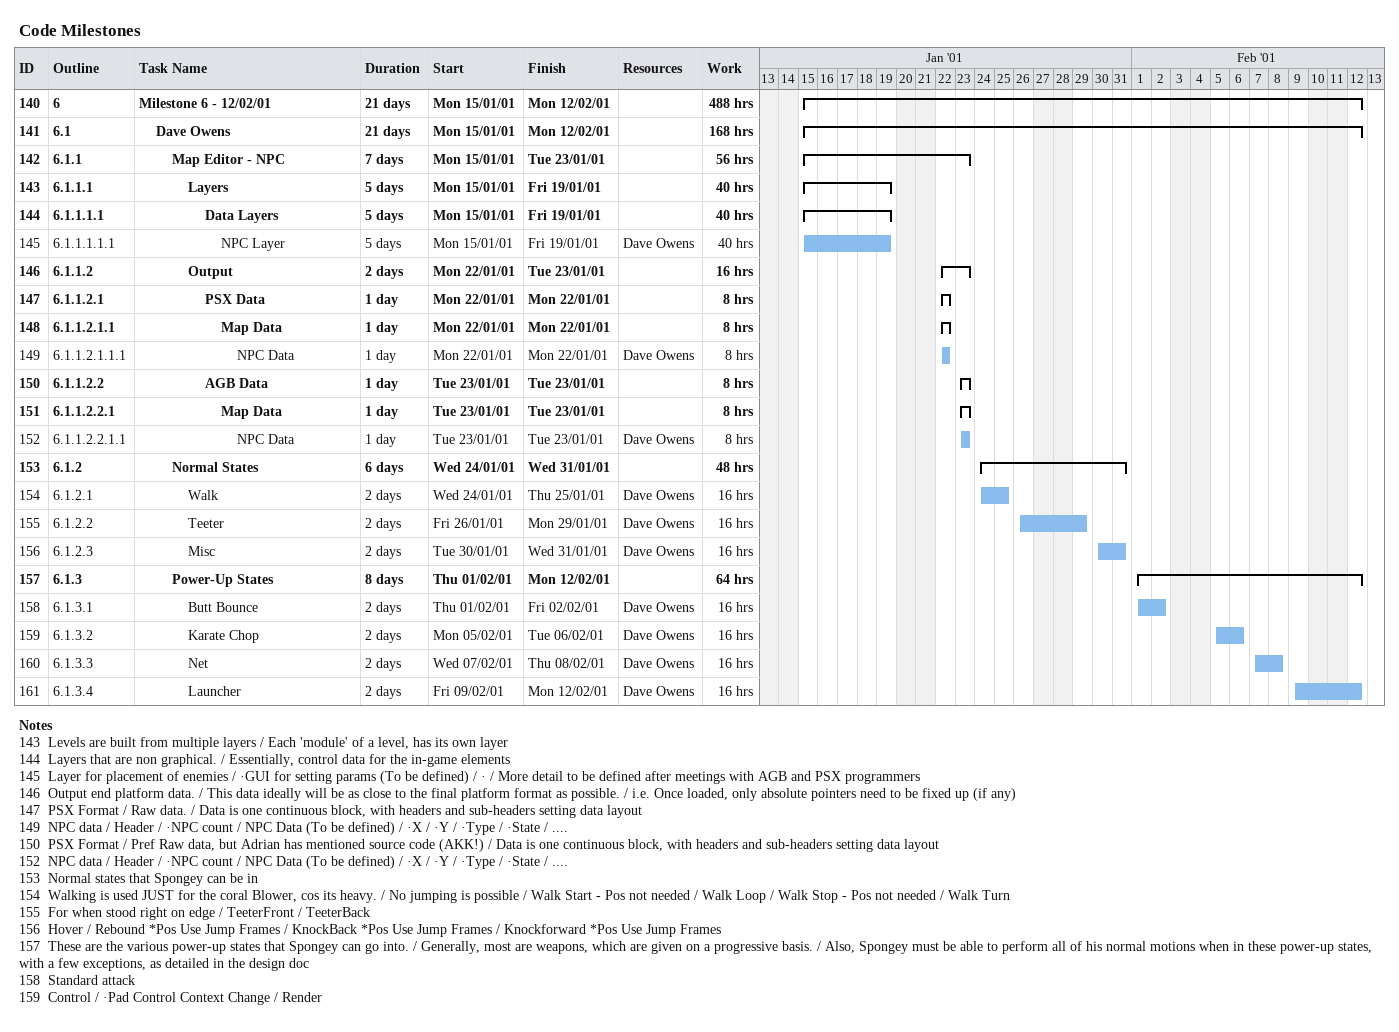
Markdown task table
Code Milestones

| ID | WBS | Task | Duration | Start | Finish | Resources | Work (h) |
|---|---|---|---|---|---|---|---|
| 140 | 6 | **Milestone 6 - 12/02/01** | 21d | 2001-01-15 | 2001-02-12 |  | 488 |
| 141 | 6.1 | **Dave Owens** | 21d | 2001-01-15 | 2001-02-12 |  | 168 |
| 142 | 6.1.1 | **Map Editor - NPC** | 7d | 2001-01-15 | 2001-01-23 |  | 56 |
| 143 | 6.1.1.1 | **Layers** | 5d | 2001-01-15 | 2001-01-19 |  | 40 |
| 144 | 6.1.1.1.1 | **Data Layers** | 5d | 2001-01-15 | 2001-01-19 |  | 40 |
| 145 | 6.1.1.1.1.1 | NPC Layer | 5d | 2001-01-15 | 2001-01-19 | Dave Owens | 40 |
| 146 | 6.1.1.2 | **Output** | 2d | 2001-01-22 | 2001-01-23 |  | 16 |
| 147 | 6.1.1.2.1 | **PSX Data** | 1d | 2001-01-22 | 2001-01-22 |  | 8 |
| 148 | 6.1.1.2.1.1 | **Map Data** | 1d | 2001-01-22 | 2001-01-22 |  | 8 |
| 149 | 6.1.1.2.1.1.1 | NPC Data | 1d | 2001-01-22 | 2001-01-22 | Dave Owens | 8 |
| 150 | 6.1.1.2.2 | **AGB Data** | 1d | 2001-01-23 | 2001-01-23 |  | 8 |
| 151 | 6.1.1.2.2.1 | **Map Data** | 1d | 2001-01-23 | 2001-01-23 |  | 8 |
| 152 | 6.1.1.2.2.1.1 | NPC Data | 1d | 2001-01-23 | 2001-01-23 | Dave Owens | 8 |
| 153 | 6.1.2 | **Normal States** | 6d | 2001-01-24 | 2001-01-31 |  | 48 |
| 154 | 6.1.2.1 | Walk | 2d | 2001-01-24 | 2001-01-25 | Dave Owens | 16 |
| 155 | 6.1.2.2 | Teeter | 2d | 2001-01-26 | 2001-01-29 | Dave Owens | 16 |
| 156 | 6.1.2.3 | Misc | 2d | 2001-01-30 | 2001-01-31 | Dave Owens | 16 |
| 157 | 6.1.3 | **Power-Up States** | 8d | 2001-02-01 | 2001-02-12 |  | 64 |
| 158 | 6.1.3.1 | Butt Bounce | 2d | 2001-02-01 | 2001-02-02 | Dave Owens | 16 |
| 159 | 6.1.3.2 | Karate Chop | 2d | 2001-02-05 | 2001-02-06 | Dave Owens | 16 |
| 160 | 6.1.3.3 | Net | 2d | 2001-02-07 | 2001-02-08 | Dave Owens | 16 |
| 161 | 6.1.3.4 | Launcher | 2d | 2001-02-09 | 2001-02-12 | Dave Owens | 16 |

Notes
- 143: Levels are built from multiple layers / Each 'module' of a level, has its own layer
- 144: Layers that are non graphical. / Essentially, control data for the in-game elements
- 145: Layer for placement of enemies / ·GUI for setting params (To be defined) / · / More detail to be defined after meetings with AGB and PSX programmers
- 146: Output end platform data. / This data ideally will be as close to the final platform format as possible. / i.e. Once loaded, only absolute pointers need to be fixed up (if any)
- 147: PSX Format / Raw data. / Data is one continuous block, with headers and sub-headers setting data layout
- 149: NPC data / Header / ·NPC count / NPC Data (To be defined) / ·X / ·Y / ·Type / ·State / ....
- 150: PSX Format / Pref Raw data, but Adrian has mentioned source code (AKK!) / Data is one continuous block, with headers and sub-headers setting data layout
- 152: NPC data / Header / ·NPC count / NPC Data (To be defined) / ·X / ·Y / ·Type / ·State / ....
- 153: Normal states that Spongey can be in
- 154: Walking is used JUST for the coral Blower, cos its heavy. / No jumping is possible / Walk Start - Pos not needed / Walk Loop / Walk Stop - Pos not needed / Walk Turn
- 155: For when stood right on edge / TeeterFront / TeeterBack
- 156: Hover / Rebound *Pos Use Jump Frames / KnockBack *Pos Use Jump Frames / Knockforward *Pos Use Jump Frames
- 157: These are the various power-up states that Spongey can go into. / Generally, most are weapons, which are given on a progressive basis. / Also, Spongey must be able to perform all of his normal motions when in these power-up states, with a few exceptions, as detailed in the design doc
- 158: Standard attack
- 159: Control / ·Pad Control Context Change / Render
